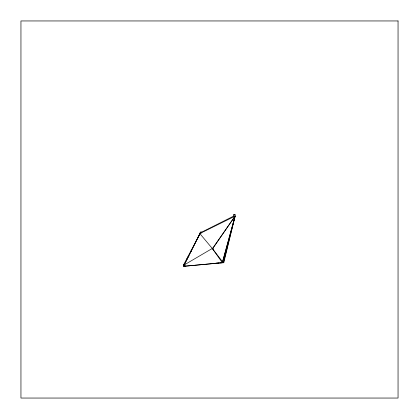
<?xml version="1.0" encoding="UTF-8"?>
<svg xmlns="http://www.w3.org/2000/svg" width="419" height="419" viewBox="0 0 419 419"><rect width="100%" height="100%" fill="white"/><g stroke="black" fill="none" stroke-linecap="round" stroke-linejoin="round"><path stroke-width="0.63" d="M220.342 262.849L223.751 262.739L235.09 216.125L235.09 214.648L233.608 214.758L233.608 216.125L201.654 232.184L199.826 233.556L184.208 264.944L213.161 247.954L235.09 216.125L233.608 216.125M223.751 262.739L223.751 261.372L235.09 216.125L199.826 233.556L212.417 248.635L222.374 262.729L183.527 266.311L183.527 264.944L195.783 241.831M235.09 216.125L222.269 262.739L222.269 261.372L212.417 248.635L235.09 216.125L222.374 262.729L183.527 266.311L199.999 233.556L201.654 232.184L200.172 232.184L200.172 233.556L199.826 233.556M197.129 239.296L195.94 241.365M197.396 238.788L199.339 235.122M187.419 257.606L188.885 256.308M200.172 232.184L201.654 232.074L201.654 233.095M184.512 264.871L183.527 264.944L185.004 264.944L185.004 266.311M215.848 263.101L219.058 262.923M233.608 214.758L235.09 214.758M222.269 261.372L223.751 261.372M190.755 251.788L191.268 251.086L191.017 250.824M186.837 258.701L187.141 259.047M188.094 256.328L188.409 256.727M213.161 247.954L213.161 249.321M398.05 20.95L20.95 20.95L20.95 398.05L398.05 398.05L398.05 20.95"/></g></svg>
